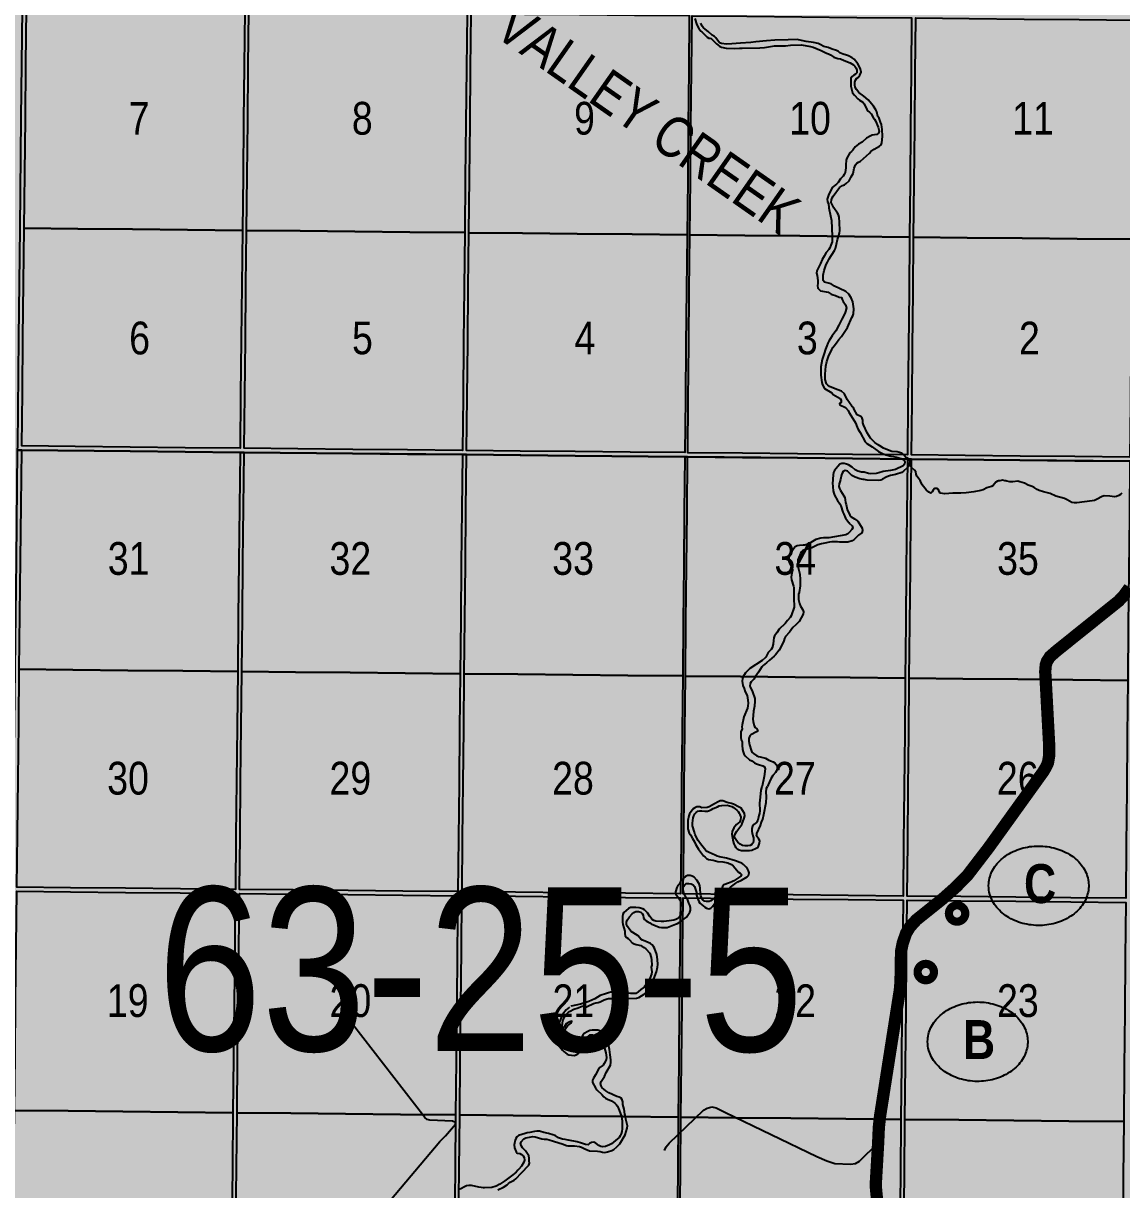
# Model space of a CAD drawing. Extents: x 506959 to 509328, y 6024157 to 6025982.
# Drawn here: x 507617.4 to 507885.9, y 6024348.6 to 6024633.7 of the extents above; entities that cross this region are included whole.
import ezdxf
from ezdxf.enums import TextEntityAlignment as Align

# ---------------------------------------------------------------- set-up
doc = ezdxf.new("R2010")
doc.units = 0
doc.header["$LTSCALE"] = 5
doc.linetypes.add('DASHED2', pattern=[9.525, 6.35, -3.175])
for name, color, linetype in [('Quarters', 8, 'Continuous'), ('RoadSeg', 57, 'DASHED2'), ('ROUTE MAP BUBBLES', 7, 'Continuous'), ('ROUTE MAP DOTS', 7, 'Continuous'), ('ROUTE-MAP-ROUTE', 90, 'Continuous'), ('T-WATER', 160, 'Continuous'), ('T-WATER-T', 170, 'Continuous'), ('Townships', 57, 'Continuous')]:
    doc.layers.add(name, color=color, linetype=linetype)
doc.layers.add('ROUTE-MAP-BACKGROUND-H', color=7, linetype='Continuous', true_color=0xf0ebff)
doc.styles.add('120', font='ARIALN.TTF', dxfattribs={"height": 13})
doc.styles.add('BOLD', font='ARIALNB.TTF')
doc.styles.add('TXT', font='ARIALN.TTF', dxfattribs={"height": 0.2})

# ---------------------------------------------------------------- blocks, each defined once
blk = doc.blocks.new('AA')
at = {"const_width": 4}
blk.add_lwpolyline([(-1, 0, 1), (1, 0, 1)], format="xyb", close=True, dxfattribs=at)
blk.add_circle((0, 0), 2)
blk = doc.blocks.new('Route_Letters')
h = blk.add_hatch(color=255)
h.dxf.hatch_style = 1
edge = h.paths.add_edge_path()
edge.add_ellipse((-0.12, 0.46), major_axis=(-11.97, 0), ratio=0.789318, start_angle=0, end_angle=360)
at = {"color": 5}
blk.add_open_spline([(-12.34, 0.46), (-12.34, -0.25), (-12.24, -0.97), (-11.72, -2.79), (-11.14, -3.88), (-9.56, -5.81), (-8.54, -6.66), (-6.22, -8.02), (-4.9, -8.54), (-2.12, -9.17), (-0.66, -9.3), (2.22, -9.13), (3.64, -8.84), (6.27, -7.89), (7.48, -7.22), (9.54, -5.6), (10.38, -4.64), (11.6, -2.54), (11.97, -1.4), (12.18, 0.91), (12.02, 2.08), (11.2, 4.3), (10.54, 5.35), (8.8, 7.2), (7.72, 7.99), (5.29, 9.24), (3.93, 9.68), (1.11, 10.18), (-0.35, 10.23), (-3.22, 9.91), (-4.61, 9.55), (-7.16, 8.47), (-8.32, 7.75), (-10.24, 6.02), (-11, 5.02), (-12.05, 2.86), (-12.32, 1.7), (-12.34, 0.52), (-12.34, 0.49), (-12.34, 0.46)], degree=3, knots=[0, 0, 0, 0, 0.219529, 0.219529, 0.575727, 0.575727, 0.931924, 0.931924, 1.288121, 1.288121, 1.644318, 1.644318, 2.000515, 2.000515, 2.356712, 2.356712, 2.712909, 2.712909, 3.069107, 3.069107, 3.425304, 3.425304, 3.781501, 3.781501, 4.137698, 4.137698, 4.493895, 4.493895, 4.850092, 4.850092, 5.20629, 5.20629, 5.562487, 5.562487, 5.918684, 5.918684, 6.274881, 6.274881, 6.283185, 6.283185, 6.283185, 6.283185], dxfattribs=at)
at = {"color": 14, "style": 'BOLD'}
blk.add_attdef('A', text='', height=9.5, dxfattribs=at).set_placement((0.22, 0.98), align=Align.MIDDLE)

msp = doc.modelspace()

# ---------------------------------------------------------------- hatches: boundary and pattern name
at = {"layer": 'ROUTE-MAP-BACKGROUND-H'}
h = msp.add_hatch(color=256, dxfattribs=at)
h.dxf.hatch_style = 1
h.paths.add_polyline_path([(507473.89, 6024895.85), (508096.49, 6024895.85), (508096.49, 6024157.58), (507473.89, 6024157.58)])

# ---------------------------------------------------------------- linework, layer by layer
at = {"layer": 'Quarters'}
for points in [[(507671.13, 6024596.46), (507670.98, 6024583.07), (507657.57, 6024583.21), (507644.15, 6024583.34), (507630.73, 6024583.48), (507617.65, 6024583.62), (507617.8, 6024597.01), (507617.94, 6024610.4), (507618.09, 6024623.79), (507618.24, 6024637.18), (507631.32, 6024637.05), (507644.73, 6024636.91), (507658.14, 6024636.78), (507671.56, 6024636.64), (507671.41, 6024623.25), (507671.27, 6024609.85), (507671.13, 6024596.46)], [(507725.46, 6024595.92), (507725.32, 6024582.52), (507711.91, 6024582.66), (507698.49, 6024582.79), (507685.07, 6024582.93), (507671.99, 6024583.06), (507672.13, 6024596.45), (507672.27, 6024609.84), (507672.42, 6024623.24), (507672.56, 6024636.63), (507685.64, 6024636.5), (507699.05, 6024636.36), (507712.47, 6024636.23), (507725.88, 6024636.09), (507725.74, 6024622.7), (507725.6, 6024609.31), (507725.46, 6024595.92)], [(507779.8, 6024595.37), (507779.66, 6024581.98), (507766.24, 6024582.11), (507752.83, 6024582.25), (507739.41, 6024582.38), (507726.33, 6024582.51), (507726.47, 6024595.91), (507726.61, 6024609.3), (507726.74, 6024622.69), (507726.88, 6024636.08), (507739.96, 6024635.95), (507753.38, 6024635.81), (507766.79, 6024635.68), (507780.2, 6024635.55), (507780.07, 6024622.15), (507779.93, 6024608.76), (507779.8, 6024595.37)], [(507834.15, 6024594.83), (507834.02, 6024581.43), (507820.59, 6024581.57), (507807.17, 6024581.7), (507793.75, 6024581.84), (507780.33, 6024581.97), (507780.47, 6024595.36), (507780.6, 6024608.76), (507780.74, 6024622.15), (507780.87, 6024635.54), (507794.29, 6024635.4), (507807.7, 6024635.27), (507821.12, 6024635.13), (507834.53, 6024635), (507834.4, 6024621.61), (507834.27, 6024608.22), (507834.15, 6024594.83)], [(507888.49, 6024594.28), (507888.37, 6024580.89), (507874.95, 6024581.02), (507861.53, 6024581.16), (507848.11, 6024581.29), (507835.02, 6024581.42), (507835.15, 6024594.82), (507835.28, 6024608.21), (507835.41, 6024621.6), (507835.54, 6024634.99), (507848.62, 6024634.86), (507862.03, 6024634.72), (507875.45, 6024634.59), (507888.87, 6024634.45), (507888.74, 6024621.06), (507888.62, 6024607.67), (507888.49, 6024594.28)], [(507670.55, 6024542.89), (507670.41, 6024529.84), (507656.99, 6024529.97), (507643.57, 6024530.11), (507630.15, 6024530.25), (507617.06, 6024530.38), (507617.2, 6024543.44), (507617.35, 6024556.83), (507617.5, 6024570.22), (507617.65, 6024583.62), (507630.73, 6024583.48), (507644.15, 6024583.34), (507657.57, 6024583.21), (507670.98, 6024583.07), (507670.84, 6024569.68), (507670.7, 6024556.29), (507670.55, 6024542.89)], [(507724.91, 6024542.35), (507724.77, 6024529.29), (507711.35, 6024529.42), (507697.93, 6024529.56), (507684.5, 6024529.69), (507671.42, 6024529.83), (507671.56, 6024542.88), (507671.7, 6024556.28), (507671.84, 6024569.67), (507671.99, 6024583.06), (507685.07, 6024582.93), (507698.49, 6024582.79), (507711.91, 6024582.66), (507725.32, 6024582.52), (507725.18, 6024569.13), (507725.04, 6024555.74), (507724.91, 6024542.35)], [(507779.26, 6024541.8), (507779.13, 6024528.75), (507765.71, 6024528.88), (507752.28, 6024529.02), (507738.86, 6024529.15), (507725.77, 6024529.28), (507725.91, 6024542.34), (507726.05, 6024555.73), (507726.19, 6024569.12), (507726.33, 6024582.51), (507739.41, 6024582.38), (507752.83, 6024582.25), (507766.24, 6024582.11), (507779.66, 6024581.98), (507779.53, 6024568.59), (507779.39, 6024555.2), (507779.26, 6024541.8)], [(507833.63, 6024541.26), (507833.5, 6024528.2), (507820.07, 6024528.34), (507806.65, 6024528.47), (507793.22, 6024528.61), (507779.8, 6024528.74), (507779.93, 6024541.8), (507780.06, 6024555.19), (507780.2, 6024568.58), (507780.33, 6024581.97), (507793.75, 6024581.84), (507807.17, 6024581.7), (507820.59, 6024581.57), (507834.02, 6024581.43), (507833.89, 6024568.04), (507833.76, 6024554.65), (507833.63, 6024541.26)], [(507888, 6024540.71), (507887.87, 6024527.66), (507874.45, 6024527.79), (507861.02, 6024527.93), (507847.6, 6024528.06), (507834.51, 6024528.19), (507834.63, 6024541.25), (507834.76, 6024554.64), (507834.89, 6024568.03), (507835.02, 6024581.42), (507848.11, 6024581.29), (507861.53, 6024581.16), (507874.95, 6024581.02), (507888.37, 6024580.89), (507888.24, 6024567.5), (507888.12, 6024554.1), (507888, 6024540.71)], [(507669.97, 6024488.66), (507669.83, 6024475.26), (507656.4, 6024475.4), (507642.97, 6024475.54), (507629.55, 6024475.68), (507616.46, 6024475.81), (507616.6, 6024489.2), (507616.75, 6024502.59), (507616.9, 6024515.99), (507617.05, 6024529.38), (507630.14, 6024529.24), (507643.56, 6024529.11), (507656.98, 6024528.97), (507670.4, 6024528.83), (507670.26, 6024515.44), (507670.11, 6024502.05), (507669.97, 6024488.66)], [(507724.34, 6024488.11), (507724.2, 6024474.72), (507710.78, 6024474.85), (507697.35, 6024474.99), (507683.92, 6024475.12), (507670.83, 6024475.25), (507670.97, 6024488.65), (507671.12, 6024502.04), (507671.26, 6024515.43), (507671.41, 6024528.82), (507684.49, 6024528.69), (507697.91, 6024528.56), (507711.34, 6024528.42), (507724.76, 6024528.29), (507724.62, 6024514.89), (507724.48, 6024501.5), (507724.34, 6024488.11)], [(507778.71, 6024487.57), (507778.58, 6024474.18), (507765.15, 6024474.31), (507751.72, 6024474.44), (507738.3, 6024474.58), (507725.21, 6024474.71), (507725.35, 6024488.1), (507725.49, 6024501.49), (507725.62, 6024514.88), (507725.76, 6024528.28), (507738.85, 6024528.15), (507752.27, 6024528.01), (507765.7, 6024527.88), (507779.12, 6024527.74), (507778.98, 6024514.35), (507778.85, 6024500.96), (507778.71, 6024487.57)], [(507833.1, 6024487.02), (507832.97, 6024473.63), (507819.54, 6024473.77), (507806.11, 6024473.9), (507792.68, 6024474.03), (507779.25, 6024474.17), (507779.38, 6024487.56), (507779.52, 6024500.95), (507779.65, 6024514.35), (507779.79, 6024527.74), (507793.21, 6024527.6), (507806.64, 6024527.47), (507820.07, 6024527.33), (507833.49, 6024527.2), (507833.36, 6024513.81), (507833.23, 6024500.42), (507833.1, 6024487.02)], [(507887.49, 6024486.48), (507887.37, 6024473.08), (507873.93, 6024473.22), (507860.5, 6024473.36), (507847.07, 6024473.49), (507833.97, 6024473.62), (507834.1, 6024487.01), (507834.23, 6024500.41), (507834.36, 6024513.8), (507834.5, 6024527.19), (507847.59, 6024527.06), (507861.01, 6024526.93), (507874.44, 6024526.79), (507887.87, 6024526.65), (507887.74, 6024513.26), (507887.62, 6024499.87), (507887.49, 6024486.48)], [(507669.4, 6024435.09), (507669.26, 6024422.03), (507655.83, 6024422.17), (507642.39, 6024422.31), (507628.96, 6024422.44), (507615.87, 6024422.58), (507616.01, 6024435.63), (507616.16, 6024449.03), (507616.31, 6024462.42), (507616.46, 6024475.81), (507629.55, 6024475.68), (507642.97, 6024475.54), (507656.4, 6024475.4), (507669.83, 6024475.26), (507669.68, 6024461.87), (507669.54, 6024448.48), (507669.4, 6024435.09)], [(507723.78, 6024434.54), (507723.65, 6024421.49), (507710.22, 6024421.62), (507696.79, 6024421.75), (507683.36, 6024421.89), (507670.26, 6024422.02), (507670.4, 6024435.08), (507670.54, 6024448.47), (507670.69, 6024461.86), (507670.83, 6024475.25), (507683.92, 6024475.12), (507697.35, 6024474.99), (507710.78, 6024474.85), (507724.2, 6024474.72), (507724.06, 6024461.33), (507723.92, 6024447.93), (507723.78, 6024434.54)], [(507778.17, 6024434), (507778.04, 6024420.94), (507764.61, 6024421.08), (507751.18, 6024421.21), (507737.75, 6024421.34), (507724.65, 6024421.48), (507724.79, 6024434.53), (507724.93, 6024447.92), (507725.07, 6024461.32), (507725.21, 6024474.71), (507738.3, 6024474.58), (507751.72, 6024474.44), (507765.15, 6024474.31), (507778.58, 6024474.18), (507778.44, 6024460.78), (507778.31, 6024447.39), (507778.17, 6024434)], [(507832.57, 6024433.46), (507832.45, 6024420.4), (507819.01, 6024420.53), (507805.58, 6024420.67), (507792.15, 6024420.8), (507778.71, 6024420.94), (507778.84, 6024433.99), (507778.98, 6024447.38), (507779.11, 6024460.78), (507779.25, 6024474.17), (507792.68, 6024474.03), (507806.11, 6024473.9), (507819.54, 6024473.77), (507832.97, 6024473.63), (507832.84, 6024460.24), (507832.7, 6024446.85), (507832.57, 6024433.46)], [(507886.99, 6024432.91), (507886.87, 6024419.85), (507873.43, 6024419.99), (507859.99, 6024420.12), (507846.55, 6024420.26), (507833.45, 6024420.39), (507833.58, 6024433.45), (507833.71, 6024446.84), (507833.84, 6024460.23), (507833.97, 6024473.62), (507847.07, 6024473.49), (507860.5, 6024473.36), (507873.93, 6024473.22), (507887.37, 6024473.08), (507887.24, 6024459.69), (507887.12, 6024446.3), (507886.99, 6024432.91)], [(507668.81, 6024380.85), (507668.67, 6024367.46), (507655.24, 6024367.6), (507641.8, 6024367.73), (507628.37, 6024367.87), (507615.26, 6024368), (507615.41, 6024381.4), (507615.56, 6024394.79), (507615.71, 6024408.18), (507615.86, 6024421.57), (507628.95, 6024421.44), (507642.38, 6024421.3), (507655.81, 6024421.16), (507669.25, 6024421.03), (507669.1, 6024407.64), (507668.96, 6024394.24), (507668.81, 6024380.85)], [(507723.22, 6024380.31), (507723.08, 6024366.91), (507709.65, 6024367.05), (507696.21, 6024367.18), (507682.78, 6024367.32), (507669.67, 6024367.45), (507669.82, 6024380.84), (507669.96, 6024394.23), (507670.11, 6024407.63), (507670.25, 6024421.02), (507683.35, 6024420.89), (507696.78, 6024420.75), (507710.21, 6024420.62), (507723.64, 6024420.48), (507723.5, 6024407.09), (507723.36, 6024393.7), (507723.22, 6024380.31)], [(507777.63, 6024379.76), (507777.49, 6024366.37), (507764.06, 6024366.5), (507750.62, 6024366.64), (507737.19, 6024366.77), (507724.09, 6024366.9), (507724.23, 6024380.3), (507724.36, 6024393.69), (507724.5, 6024407.08), (507724.64, 6024420.47), (507737.74, 6024420.34), (507751.17, 6024420.21), (507764.6, 6024420.07), (507778.03, 6024419.94), (507777.9, 6024406.55), (507777.76, 6024393.15), (507777.63, 6024379.76)], [(507832.04, 6024379.22), (507831.91, 6024365.83), (507818.47, 6024365.96), (507805.04, 6024366.09), (507791.6, 6024366.23), (507778.16, 6024366.36), (507778.3, 6024379.76), (507778.43, 6024393.15), (507778.57, 6024406.54), (507778.7, 6024419.93), (507792.14, 6024419.8), (507805.57, 6024419.66), (507819, 6024419.53), (507832.44, 6024419.39), (507832.3, 6024406), (507832.17, 6024392.61), (507832.04, 6024379.22)], [(507886.49, 6024378.67), (507886.36, 6024365.28), (507872.92, 6024365.41), (507859.47, 6024365.55), (507846.03, 6024365.69), (507832.91, 6024365.82), (507833.05, 6024379.21), (507833.18, 6024392.6), (507833.31, 6024405.99), (507833.44, 6024419.38), (507846.54, 6024419.25), (507859.98, 6024419.12), (507873.42, 6024418.98), (507886.86, 6024418.85), (507886.74, 6024405.45), (507886.61, 6024392.06), (507886.49, 6024378.67)], [(507668.24, 6024327.28), (507668.1, 6024314.23), (507654.66, 6024314.36), (507641.22, 6024314.5), (507627.78, 6024314.64), (507614.68, 6024314.77), (507614.82, 6024327.83), (507614.97, 6024341.22), (507615.12, 6024354.61), (507615.26, 6024368), (507628.37, 6024367.87), (507641.8, 6024367.73), (507655.24, 6024367.6), (507668.67, 6024367.46), (507668.53, 6024354.07), (507668.38, 6024340.68), (507668.24, 6024327.28)], [(507722.66, 6024326.74), (507722.53, 6024313.68), (507709.09, 6024313.81), (507695.65, 6024313.95), (507682.21, 6024314.08), (507669.1, 6024314.22), (507669.24, 6024327.27), (507669.39, 6024340.67), (507669.53, 6024354.06), (507669.67, 6024367.45), (507682.78, 6024367.32), (507696.21, 6024367.18), (507709.65, 6024367.05), (507723.08, 6024366.91), (507722.94, 6024353.52), (507722.8, 6024340.13), (507722.66, 6024326.74)], [(507777.09, 6024326.19), (507776.96, 6024313.14), (507763.52, 6024313.27), (507750.08, 6024313.4), (507736.64, 6024313.54), (507723.53, 6024313.67), (507723.67, 6024326.73), (507723.81, 6024340.12), (507723.95, 6024353.51), (507724.09, 6024366.9), (507737.19, 6024366.77), (507750.62, 6024366.64), (507764.06, 6024366.5), (507777.49, 6024366.37), (507777.36, 6024352.98), (507777.22, 6024339.59), (507777.09, 6024326.19)], [(507831.52, 6024325.65), (507831.39, 6024312.59), (507817.95, 6024312.73), (507804.51, 6024312.86), (507791.07, 6024313), (507777.63, 6024313.13), (507777.76, 6024326.19), (507777.89, 6024339.58), (507778.03, 6024352.97), (507778.16, 6024366.36), (507791.6, 6024366.23), (507805.04, 6024366.09), (507818.47, 6024365.96), (507831.91, 6024365.83), (507831.78, 6024352.43), (507831.65, 6024339.04), (507831.52, 6024325.65)], [(507885.99, 6024325.1), (507885.87, 6024312.04), (507872.42, 6024312.18), (507858.96, 6024312.32), (507845.51, 6024312.45), (507832.39, 6024312.58), (507832.52, 6024325.64), (507832.65, 6024339.03), (507832.78, 6024352.42), (507832.91, 6024365.82), (507846.03, 6024365.69), (507859.47, 6024365.55), (507872.92, 6024365.41), (507886.36, 6024365.28), (507886.24, 6024351.89), (507886.12, 6024338.49), (507885.99, 6024325.1)]]:
    msp.add_lwpolyline(points, close=True, dxfattribs=at)
at = {"layer": 'RoadSeg'}
for points in [[(507706.14, 6024344.84), (507719.23, 6024360.39), (507720.63, 6024361.79), (507723.02, 6024364.69), (507723.02, 6024365.02), (507722.36, 6024365.39), (507716.8, 6024365.62), (507716.13, 6024365.82), (507715.57, 6024366.28), (507697.85, 6024389.1), (507697.38, 6024389.96), (507696.88, 6024391.93)], [(507774.14, 6024358.19), (507774.57, 6024359.13), (507775.31, 6024359.99), (507783.7, 6024368.05), (507784.53, 6024368.55), (507785.73, 6024368.88), (507786.73, 6024368.62), (507789.06, 6024367.52), (507811.37, 6024356.76), (507813.77, 6024355.66), (507815.73, 6024355), (507819.59, 6024354.86), (507820.83, 6024355.03), (507821.83, 6024355.6), (507826.35, 6024360.06)]]:
    msp.add_lwpolyline(points, dxfattribs=at)
at = {"layer": 'ROUTE-MAP-ROUTE', "const_width": 3, "flags": 128}
msp.add_lwpolyline([(507826.55, 6024341.18), (507825.75, 6024349.67), (507826.35, 6024360.06), (507826.52, 6024363.92), (507826.82, 6024366.62), (507831.65, 6024397.42), (507831.82, 6024399.38), (507831.95, 6024406.88), (507832.35, 6024408.88), (507833.18, 6024411.31), (507834.11, 6024412.84), (507835.71, 6024414.6), (507842.21, 6024419.8), (507845.4, 6024422.63), (507848.1, 6024425.36), (507853.36, 6024432.22), (507866.71, 6024450.8), (507867.35, 6024451.87), (507867.85, 6024452.96), (507868.15, 6024454.73), (507868.15, 6024457.23), (507867.18, 6024475.28), (507867.31, 6024476.84), (507867.61, 6024477.77), (507868.35, 6024478.91), (507869.94, 6024480.3), (507885.13, 6024492.49), (507886.36, 6024493.79), (507887.79, 6024495.75)], dxfattribs=at)
at = {"layer": 'T-WATER', "linetype": 'Continuous'}
for points in [[(507781.54, 6024634.86), (507782.05, 6024633.31), (507782.5, 6024632.4), (507783, 6024631.78), (507783.23, 6024631.56), (507784.55, 6024630.29), (507784.99, 6024630.07), (507785.22, 6024630.04), (507785.56, 6024630), (507785.85, 6024629.62), (507786.86, 6024628.62), (507787.62, 6024628.03), (507788.09, 6024627.81), (507789.23, 6024627.62), (507791.14, 6024627.53), (507792.48, 6024627.56), (507793.1, 6024627.63), (507797.45, 6024627.72), (507798.57, 6024627.77), (507801.01, 6024628.13), (507803.72, 6024628.17), (507804.89, 6024628.31), (507807.63, 6024628.43), (507809.8, 6024627.99), (507810.48, 6024627.82), (507812.4, 6024627.06), (507813.71, 6024626.35), (507814.23, 6024626.21), (507814.7, 6024625.99), (507815.48, 6024625.41), (507816.51, 6024625.09), (507817.11, 6024625.01), (507818.01, 6024624.58), (507819.52, 6024624.05), (507820.32, 6024623.54), (507820.68, 6024623.18), (507820.94, 6024622.71), (507821.14, 6024622.2), (507821.14, 6024622.07), (507821.15, 6024621.6), (507820.82, 6024621.25), (507820.39, 6024620.97), (507820.03, 6024620.64), (507819.7, 6024620.28), (507819.64, 6024619.68), (507819.67, 6024618.3), (507820.08, 6024616.66), (507820.53, 6024616.12), (507821.39, 6024615.18), (507821.78, 6024614.86), (507822.63, 6024614.37), (507822.94, 6024614), (507823.62, 6024612.62), (507823.93, 6024612.22), (507824.24, 6024611.95), (507824.63, 6024611.55), (507825.15, 6024610.67), (507825.44, 6024610.29), (507825.69, 6024609.85), (507826.36, 6024608.3), (507826.6, 6024607.33), (507826.45, 6024606.82), (507826.05, 6024606.54), (507824.91, 6024606.3), (507824.4, 6024606.13), (507823.49, 6024605.6), (507822.42, 6024604.64), (507821.51, 6024604.12), (507821.13, 6024603.82), (507820.77, 6024603.49), (507820.2, 6024602.67), (507819.81, 6024602.37), (507819.47, 6024602.03), (507818.67, 6024600.73), (507818.5, 6024600.21), (507818.46, 6024599.11), (507818.48, 6024598.34), (507818.39, 6024597.77), (507818.27, 6024597.22), (507818.07, 6024596.75), (507817.81, 6024596.33), (507817.16, 6024595.63), (507816.6, 6024594.78), (507816.18, 6024594.34), (507815.14, 6024593.53), (507814.25, 6024591.68), (507813.9, 6024590.66), (507813.96, 6024590.06), (507814.21, 6024589.64), (507814.33, 6024588.57), (507814.67, 6024586.6), (507814.95, 6024585.5), (507815.1, 6024581.62), (507815.09, 6024580.3), (507814.81, 6024579.42), (507814.54, 6024578.82), (507814.3, 6024578.41), (507813.66, 6024577.65), (507813.18, 6024576.76), (507812.65, 6024575.93), (507812.26, 6024574.95), (507811.36, 6024573.19), (507811.29, 6024572.6), (507811.42, 6024572.05), (507811.57, 6024570.8), (507811.59, 6024570.13), (507811.54, 6024569.62), (507811.61, 6024568.95), (507811.93, 6024568.59), (507812.3, 6024568.27), (507814.13, 6024568.01), (507814.9, 6024567.52), (507815.35, 6024567.29), (507815.89, 6024567.16), (507816.86, 6024566.77), (507817.42, 6024566.68), (507817.58, 6024566.14), (507817.81, 6024565.69), (507818.37, 6024564.87), (507818.58, 6024564.18), (507818.37, 6024563.26), (507818.17, 6024562.73), (507817.47, 6024561.4), (507816.78, 6024559.9), (507816.02, 6024558.51), (507815.11, 6024557.28), (507814.29, 6024555.99), (507814.05, 6024555.51), (507813.83, 6024554.85), (507813.48, 6024554.04), (507813.18, 6024553.01), (507812.64, 6024551.48), (507812.33, 6024549.7), (507812.32, 6024547.67), (507812.59, 6024545.86), (507812.75, 6024545.34), (507813.23, 6024544.43), (507815, 6024543.38), (507815.38, 6024543), (507817.04, 6024541.99), (507817.33, 6024541.56), (507817.28, 6024541.04), (507816.9, 6024540.74), (507816.96, 6024540.4), (507818.37, 6024539.77), (507819.01, 6024539.06), (507819.19, 6024538.62), (507819.78, 6024537.76), (507820.82, 6024536.01), (507821.19, 6024534.99), (507821.41, 6024534.55), (507821.98, 6024533.67), (507823.18, 6024531.4), (507823.55, 6024531.02), (507824.85, 6024530.19), (507826.46, 6024529.03), (507827.39, 6024528.56), (507828.2, 6024528.26), (507829.46, 6024527.91), (507830.07, 6024527.83), (507831.18, 6024527.6), (507832.22, 6024527.21), (507832.62, 6024526.97), (507832.84, 6024526.48), (507832.75, 6024525.91), (507832.44, 6024525.51), (507830.56, 6024524.61), (507829.4, 6024524.39), (507827.58, 6024524.14), (507826.51, 6024523.81), (507825.9, 6024523.69), (507824.59, 6024523.6), (507823.96, 6024523.65), (507822.93, 6024523.98), (507822.28, 6024524.02), (507821.41, 6024524.22), (507820.76, 6024524.56), (507819.96, 6024525.18), (507819.13, 6024525.75), (507818.64, 6024525.96), (507818.08, 6024526.07), (507817.46, 6024526.11), (507816.95, 6024525.9), (507816.5, 6024525.39), (507815.7, 6024524.37), (507815.47, 6024523.89), (507815.34, 6024523.34), (507815.25, 6024522.24), (507815.24, 6024521.97), (507815.23, 6024521.38), (507815.37, 6024519.45), (507815.48, 6024518.89), (507815.67, 6024518.38), (507816.4, 6024517.02), (507817.01, 6024516.24), (507817.25, 6024515.79), (507817.72, 6024514.22), (507817.96, 6024513.74), (507818.35, 6024512.76), (507819.17, 6024511.68), (507819.26, 6024511.55), (507820, 6024510.91), (507820.16, 6024510.41), (507819.9, 6024509.96), (507819.29, 6024509.23), (507818.93, 6024508.88), (507818.43, 6024508.64), (507814.29, 6024507.96), (507812.96, 6024507.92), (507812.35, 6024507.84), (507811.14, 6024507.54), (507809.91, 6024506.76), (507808.96, 6024506.28), (507808.42, 6024506.14), (507808.01, 6024506.13), (507807.1, 6024506.09), (507806.52, 6024505.99), (507806.43, 6024505.94), (507806.07, 6024505.73), (507805.74, 6024505.36), (507804.89, 6024504.14), (507804.61, 6024503.43), (507804.47, 6024502.65), (507804.57, 6024501.92), (507805.27, 6024500.7), (507805.32, 6024500.61), (507805.41, 6024500.05), (507805.17, 6024498.92), (507805.12, 6024498.3), (507805.18, 6024497.7), (507805.66, 6024496.12), (507805.71, 6024495.81), (507805.77, 6024494.86), (507805.72, 6024492.85), (507805.83, 6024491.43), (507805.83, 6024490.98), (507805.12, 6024488.89), (507804.86, 6024488.46), (507804.18, 6024487.73), (507803.64, 6024487), (507802.14, 6024485.59), (507801.62, 6024484.72), (507801, 6024483.96), (507800.82, 6024483.46), (507800.79, 6024482.82), (507800.66, 6024481.92), (507800.48, 6024481.08), (507800.2, 6024480.66), (507799.51, 6024479.92), (507798.93, 6024478.8), (507798.76, 6024478.58), (507797.99, 6024477.93), (507795, 6024475.99), (507793.96, 6024474.92), (507793.66, 6024474.53), (507793.37, 6024474.03), (507793.19, 6024473.58), (507793.08, 6024472.93), (507793.29, 6024471.83), (507793.57, 6024471.14), (507793.87, 6024470.33), (507794.32, 6024469.39), (507794.54, 6024468.23), (507794.57, 6024467.57), (507794.52, 6024466.91), (507794.41, 6024466.35), (507793.56, 6024464.17), (507793.09, 6024462.24), (507793.02, 6024461.79), (507793.08, 6024461.29), (507792.83, 6024460.56), (507792.78, 6024459.17), (507792.91, 6024458.61), (507793.09, 6024458.12), (507793.15, 6024457.28), (507793.22, 6024456.19), (507793.37, 6024455.65), (507793.54, 6024455.12), (507793.82, 6024454.68), (507794.94, 6024453.72), (507795.46, 6024453.41), (507796.17, 6024452.92), (507796.64, 6024452.71), (507797.11, 6024452.51), (507798.18, 6024452.24), (507798.61, 6024451.99), (507798.66, 6024451.77), (507798.75, 6024451.45), (507798.52, 6024449.62), (507797.98, 6024447.25), (507797.96, 6024447.2)], [(507885.92, 6024518.85), (507885.57, 6024518.52), (507885.17, 6024518.26), (507884.64, 6024518.07), (507884.08, 6024517.98), (507882.94, 6024518.14), (507881.62, 6024518.19), (507881.08, 6024518.04), (507879.72, 6024517.28), (507879.19, 6024517.09), (507878.62, 6024516.97), (507874.94, 6024516.52), (507874.3, 6024516.51), (507873.72, 6024516.6), (507872.54, 6024517.25), (507871.88, 6024517.55), (507869.81, 6024518.13), (507868.37, 6024518.77), (507866.75, 6024519.2), (507865.72, 6024519.53), (507865.25, 6024519.72), (507864.45, 6024520.27), (507863.99, 6024520.49), (507863, 6024520.84), (507862.12, 6024521.3), (507860.96, 6024521.62), (507860.49, 6024521.75), (507859.24, 6024521.65), (507858.57, 6024521.65), (507857.82, 6024521.79), (507857.55, 6024521.84), (507857.29, 6024521.89), (507856.76, 6024522), (507856.05, 6024521.89), (507855.79, 6024521.85), (507855.53, 6024521.79), (507855.09, 6024521.54), (507854.46, 6024520.75), (507854.02, 6024520.47), (507852.93, 6024520.14), (507851.98, 6024519.67), (507851.48, 6024519.5), (507849.74, 6024519.16), (507847.9, 6024518.91), (507846.58, 6024518.86), (507844.59, 6024518.87), (507842.68, 6024518.72), (507841.53, 6024518.89), (507841.24, 6024519.22), (507841.13, 6024519.72), (507840.71, 6024520.02), (507840.15, 6024519.97), (507839.79, 6024519.62), (507839.57, 6024519.15), (507839.2, 6024518.87), (507838.73, 6024519.06), (507838.05, 6024519.7), (507837.42, 6024520.46), (507837.14, 6024520.89), (507836.71, 6024521.77), (507836.58, 6024522.04), (507836.37, 6024522.3), (507835.84, 6024522.98), (507835.68, 6024523.49), (507835.58, 6024524.09), (507835.27, 6024524.47), (507834.54, 6024525.12), (507834.48, 6024525.19), (507834.01, 6024525.73), (507834.2, 6024526.63), (507833.99, 6024527.11), (507833.86, 6024527.2), (507833.58, 6024527.38), (507833.13, 6024527.59), (507832.62, 6024528.21), (507832.11, 6024528.65), (507831.6, 6024528.83), (507831.02, 6024528.94), (507829.7, 6024529.03), (507829.04, 6024529.28), (507827.63, 6024529.82), (507826.79, 6024530.41), (507826.33, 6024530.63), (507825.54, 6024531.21), (507824.45, 6024532.33), (507823.64, 6024533.62), (507822.79, 6024535.54), (507822.64, 6024536.06), (507822.6, 6024536.69), (507822.43, 6024537.21), (507822.09, 6024537.55), (507821.19, 6024538.03), (507820.48, 6024539.3), (507820.3, 6024539.8), (507819.95, 6024540.12), (507818.81, 6024541.75), (507818.12, 6024543.1), (507817.38, 6024543.75), (507816.29, 6024544.22), (507814.47, 6024544.96), (507814.04, 6024545.21), (507813.7, 6024545.59), (507813.39, 6024546.63), (507813.41, 6024547.95), (507813.53, 6024549.89), (507813.78, 6024550.99), (507814.21, 6024552.26), (507815.04, 6024553.96), (507815.3, 6024554.42), (507815.63, 6024554.83), (507816.21, 6024555.6), (507816.76, 6024556.44), (507817.43, 6024557.15), (507818.38, 6024558.62), (507818.88, 6024559.34), (507819.91, 6024561.75), (507820.16, 6024562.17), (507820.33, 6024562.7), (507820.43, 6024563.92), (507820.13, 6024565.62), (507819.73, 6024566.62), (507819.19, 6024567.49), (507818.43, 6024568.16), (507816.87, 6024568.88), (507815.72, 6024569.47), (507814.86, 6024570.03), (507813.91, 6024570.24), (507813.2, 6024570.43), (507812.9, 6024570.83), (507812.89, 6024571.07), (507812.94, 6024572.13), (507813.19, 6024573.23), (507813.67, 6024574.72), (507813.97, 6024575.3), (507814.39, 6024576.1), (507815.71, 6024578.16), (507815.9, 6024578.63), (507816.2, 6024579.7), (507816.42, 6024580.82), (507816.7, 6024581.61), (507816.93, 6024582.37), (507816.96, 6024583.01), (507816.9, 6024585.01), (507816.8, 6024586.29), (507816.65, 6024586.84), (507816.39, 6024587.3), (507815.53, 6024588.55), (507814.86, 6024589.85), (507814.91, 6024590.55), (507815.11, 6024591.05), (507815.37, 6024591.46), (507816.93, 6024593.56), (507817.62, 6024594.02), (507818.15, 6024594.19), (507818.57, 6024594.49), (507819.25, 6024595.21), (507819.54, 6024595.63), (507819.73, 6024596.12), (507820.21, 6024597.01), (507820.49, 6024598.31), (507820.79, 6024599.1), (507821.12, 6024599.46), (507821.54, 6024599.74), (507822.03, 6024599.95), (507822.76, 6024600.65), (507824.27, 6024601.94), (507824.59, 6024602.33), (507825.35, 6024602.93), (507826.72, 6024603.68), (507827.1, 6024603.98), (507827.25, 6024604.47), (507827.39, 6024606.05), (507827.33, 6024607.77), (507827.26, 6024608.29), (507827.13, 6024608.97), (507826.95, 6024609.52), (507826.57, 6024610.49), (507826.31, 6024610.94), (507826.04, 6024612.07), (507825.79, 6024612.56), (507825.21, 6024613.44), (507823.93, 6024614.94), (507822.84, 6024615.91), (507821.59, 6024616.8), (507821.06, 6024617.51), (507820.74, 6024618.03), (507820.62, 6024618.6), (507820.64, 6024619.26), (507820.81, 6024619.75), (507821.09, 6024620.15), (507821.46, 6024620.47), (507821.87, 6024621.03), (507822.18, 6024621.77), (507822.02, 6024622.46), (507821.88, 6024622.87), (507821.42, 6024623.8), (507820.46, 6024624.91), (507820.04, 6024625.21), (507819.08, 6024625.69), (507818.59, 6024625.9), (507817.76, 6024626.14), (507817.02, 6024626.47), (507816.66, 6024626.78), (507816.19, 6024627.02), (507815.12, 6024627.32), (507814.16, 6024627.75), (507813.08, 6024628.04), (507812.16, 6024628.53), (507811.67, 6024628.71), (507810.55, 6024628.97), (507808.77, 6024629.21), (507807.65, 6024629.48), (507806.52, 6024629.71), (507804.33, 6024629.62), (507801.08, 6024629.54), (507799.07, 6024629.42), (507796.48, 6024629.17), (507795.26, 6024628.98), (507792.68, 6024628.82), (507790.63, 6024628.64), (507789.26, 6024628.6), (507788.06, 6024628.73), (507787.55, 6024628.91), (507786.68, 6024630.09), (507786.32, 6024630.44), (507785.81, 6024630.8), (507784.83, 6024631.68), (507784.04, 6024632.28), (507783.68, 6024632.61), (507783.36, 6024632.97), (507783.05, 6024633.7)], [(507834.01, 6024525.73), (507833.52, 6024525.1), (507833.47, 6024525.06), (507832.56, 6024524.2), (507832.13, 6024523.93), (507830.56, 6024523.39), (507829.36, 6024523.19), (507828.87, 6024523.03), (507828.34, 6024522.79), (507827.4, 6024522.27), (507827.14, 6024522.13), (507826.97, 6024522.03), (507826.38, 6024521.94), (507823.7, 6024522.03), (507823.24, 6024522.11), (507822.97, 6024522.17), (507822.7, 6024522.21), (507821.88, 6024522.34), (507820.76, 6024522.77), (507819.94, 6024523.21), (507818.88, 6024524.25), (507818.29, 6024524.38), (507817.82, 6024524.18), (507817.57, 6024523.78), (507817.38, 6024523.3), (507817.17, 6024522.22), (507817, 6024521.61), (507816.79, 6024521.12), (507816.77, 6024520.5), (507816.91, 6024519.96), (507817.13, 6024519.47), (507817.96, 6024518.23), (507818.2, 6024517.77), (507818.33, 6024517.19), (507818.39, 6024516.58), (507818.53, 6024516.06), (507818.74, 6024514.86), (507819.44, 6024513.48), (507819.72, 6024513.08), (507820.14, 6024512.81), (507820.61, 6024512.6), (507821.11, 6024512.21), (507821.35, 6024511.97), (507822.44, 6024510.28), (507822.55, 6024509.69), (507822.33, 6024509.18), (507821.55, 6024508.55), (507820.47, 6024507.52), (507820.04, 6024507.22), (507818.98, 6024506.91), (507818.2, 6024506.85), (507817.02, 6024506.86), (507816.4, 6024506.94), (507815.05, 6024506.94), (507814.42, 6024506.85), (507813.29, 6024506.6), (507812.54, 6024506.51), (507811.6, 6024506.2), (507810.13, 6024505.52), (507808.42, 6024505.03), (507807.98, 6024504.84), (507807.61, 6024504.49), (507807.34, 6024504.08), (507806.93, 6024503.13), (507806.76, 6024502.58), (507806.69, 6024501.66), (507806.69, 6024501.32), (507806.84, 6024500.68), (507807.21, 6024499.05), (507807.31, 6024497.78), (507807.29, 6024496.2), (507807.07, 6024494.6), (507806.9, 6024494.18), (507806.9, 6024492.86), (507807.1, 6024491.85), (507807.37, 6024491.22), (507807.95, 6024490.38), (507808.14, 6024489.87), (507808.05, 6024489.31), (507807.02, 6024487.52), (507806.68, 6024487.11), (507806.23, 6024486.7), (507805.52, 6024486.04), (507804.67, 6024484.92), (507803.71, 6024483.8), (507803.46, 6024483.32), (507803.33, 6024482.79), (507802.95, 6024482.01), (507802.12, 6024480.52), (507801.27, 6024479.37), (507800.94, 6024479), (507799.76, 6024478.06), (507799.07, 6024477.35), (507798.23, 6024476.77), (507797.92, 6024476.41), (507797.12, 6024475.07), (507796.33, 6024474), (507795.97, 6024473.43), (507795.31, 6024472.75), (507795.05, 6024472.31), (507794.99, 6024471.7), (507795.09, 6024471.49), (507795.68, 6024470.29), (507796.19, 6024468.68), (507796.21, 6024468.03), (507796.1, 6024466.76), (507795.88, 6024465.55), (507795.77, 6024464.49), (507795.71, 6024463.65), (507795.77, 6024463.04), (507796.09, 6024461.98), (507796.31, 6024461.55), (507796.73, 6024461.28), (507796.95, 6024460.8), (507796.58, 6024460.5), (507795.24, 6024459.79), (507795, 6024459.51), (507794.73, 6024458.91), (507794.76, 6024458.26), (507794.92, 6024457.32), (507795.29, 6024456.01), (507795.51, 6024455.56), (507795.86, 6024455.23), (507796.69, 6024454.69), (507797.14, 6024454.46), (507797.48, 6024454.42), (507798.84, 6024454.11), (507799.66, 6024453.58), (507800.25, 6024453.35), (507800.67, 6024453.2), (507801.1, 6024452.92), (507801.42, 6024452.56), (507801.66, 6024452.09), (507801.74, 6024451.49), (507801.54, 6024451), (507801.27, 6024450.58), (507800.62, 6024449.84), (507800.09, 6024449.03), (507799.48, 6024447.54), (507799.27, 6024447.18)], [(507771.87, 6024413.24), (507772.82, 6024412.81), (507773.39, 6024412.71), (507774.75, 6024412.74), (507776.82, 6024413.49), (507777.31, 6024413.69), (507777.97, 6024414.1), (507778.65, 6024414.55), (507779.5, 6024415.26), (507780.34, 6024416.46), (507780.52, 6024416.97), (507780.5, 6024417.59), (507780.33, 6024418.14), (507780.09, 6024418.62), (507779.73, 6024419.67), (507779.55, 6024419.92), (507779.16, 6024420.49), (507778.94, 6024420.93), (507778.78, 6024421.49), (507778.72, 6024421.93), (507778.73, 6024422.27), (507778.82, 6024422.72), (507779.09, 6024423.17), (507779.46, 6024423.47), (507780.06, 6024423.49), (507780.62, 6024423.38), (507781.12, 6024423.16), (507781.47, 6024422.76), (507781.93, 6024421.25), (507781.96, 6024420.9), (507781.99, 6024420.61), (507782.21, 6024419.9), (507782.52, 6024419.07), (507782.8, 6024418.65), (507783.55, 6024418), (507783.98, 6024417.7), (507784.43, 6024417.43), (507784.96, 6024417.27), (507785.49, 6024417.45), (507785.86, 6024417.83), (507786.46, 6024418.63), (507787.71, 6024419.84), (507788.39, 6024420.57), (507788.65, 6024420.84), (507789.13, 6024421.33), (507790.3, 6024422.58), (507791.56, 6024423.55), (507792.02, 6024423.85), (507792.96, 6024424.27), (507794.37, 6024425.09), (507794.7, 6024425.45), (507794.82, 6024426.03), (507794.64, 6024426.57), (507794.4, 6024427.06), (507794.09, 6024427.44), (507793.42, 6024428.11), (507793.01, 6024428.4), (507792.56, 6024428.61), (507791.52, 6024428.97), (507789.28, 6024429.63), (507787.54, 6024429.98), (507787.02, 6024430.14), (507786.5, 6024430.38), (507785.07, 6024431.02), (507784.6, 6024431.26), (507784.21, 6024431.55), (507782.9, 6024433.12), (507782.36, 6024433.94), (507781.62, 6024435.36), (507781.43, 6024435.99), (507781.01, 6024437.55), (507780.98, 6024438.23), (507781.12, 6024439.5), (507781.29, 6024440.04), (507781.57, 6024440.48), (507781.88, 6024440.85), (507782.29, 6024441.12), (507782.78, 6024441.24), (507783.26, 6024441.21), (507784, 6024441.1), (507784.66, 6024441.13), (507785.16, 6024441.32), (507785.63, 6024441.53), (507786.05, 6024441.8), (507787.09, 6024442.24), (507787.53, 6024442.42), (507788.11, 6024442.53), (507789.46, 6024442.59), (507790.03, 6024442.48), (507790.57, 6024442.3), (507791.04, 6024442.05), (507791.8, 6024441.42), (507792.13, 6024441.07), (507792.41, 6024440.64), (507792.55, 6024440.33), (507792.77, 6024439.65), (507792.7, 6024439.03), (507792.52, 6024438.5), (507791.75, 6024437.86), (507791.41, 6024437.49), (507791.11, 6024437.07), (507790.65, 6024436.16), (507790.62, 6024435.56), (507790.92, 6024433.73), (507791.09, 6024433.17), (507791.3, 6024432.69), (507791.57, 6024432.27), (507791.91, 6024431.93), (507792.36, 6024431.7), (507792.95, 6024431.55), (507793.59, 6024431.52), (507794.93, 6024431.53), (507795.52, 6024431.64), (507796.54, 6024432.07), (507796.99, 6024432.35), (507797.39, 6024433.31), (507797.44, 6024433.89), (507797.22, 6024434.31), (507796.66, 6024435.14), (507796.67, 6024435.38), (507796.7, 6024435.72), (507797.58, 6024437.66), (507797.87, 6024438.49), (507798.15, 6024439.17), (507798.45, 6024440.31), (507799.01, 6024443.28), (507799.07, 6024444.6), (507799.01, 6024445.91), (507799.04, 6024446.55), (507799.1, 6024446.74), (507799.27, 6024447.18)], [(507797.96, 6024447.2), (507797.66, 6024446.26), (507797.41, 6024443.77), (507797.36, 6024443.15), (507797.45, 6024441.2), (507797.39, 6024440.58), (507797.22, 6024440.08), (507796.96, 6024438.95), (507796.6, 6024438.41), (507795.96, 6024437.85), (507795.66, 6024437.47), (507795.5, 6024436.91), (507795.46, 6024436.27), (507795.57, 6024435.67), (507795.78, 6024434.9), (507795.87, 6024434.61), (507795.91, 6024433.97), (507795.81, 6024433.38), (507795.68, 6024433.24), (507795.48, 6024433.03), (507795.06, 6024432.77), (507794.51, 6024432.64), (507793.83, 6024432.63), (507793.23, 6024432.72), (507792.6, 6024433.08), (507792.05, 6024433.58), (507791.73, 6024433.95), (507791.43, 6024434.43), (507791.26, 6024434.88), (507791.31, 6024435.44), (507791.85, 6024436.29), (507793.05, 6024437.85), (507793.62, 6024439.39), (507793.76, 6024439.98), (507793.71, 6024440.59), (507792.87, 6024441.86), (507792.42, 6024442.14), (507791.03, 6024442.83), (507790.54, 6024443.03), (507789.42, 6024443.26), (507788.41, 6024443.65), (507787.77, 6024443.64), (507787.28, 6024443.45), (507786.37, 6024442.96), (507785.07, 6024442.18), (507784.56, 6024442.01), (507783.28, 6024441.99), (507782.75, 6024442.16), (507782.06, 6024442.16), (507781.54, 6024441.98), (507781.14, 6024441.69), (507780.25, 6024440.51), (507780.08, 6024440.02), (507779.86, 6024438.85), (507779.86, 6024436.82), (507780.2, 6024435.75), (507780.48, 6024435.36), (507780.95, 6024434.44), (507781.25, 6024434.06), (507781.49, 6024433.63), (507781.68, 6024433.11), (507782.47, 6024431.83), (507783.66, 6024430.22), (507784.06, 6024429.92), (507784.37, 6024429.57), (507784.85, 6024429.34), (507786.02, 6024429.14), (507787.17, 6024428.87), (507788.43, 6024428.74), (507789.58, 6024428.5), (507790.51, 6024428.07), (507790.88, 6024427.76), (507792.21, 6024426.27), (507792.64, 6024426.02), (507792.99, 6024425.7), (507792.76, 6024425.25), (507791.07, 6024424.11), (507790.63, 6024423.88), (507789.74, 6024423.56), (507788.65, 6024423.1), (507788.32, 6024422.76), (507787.98, 6024421.71), (507787.75, 6024421.26), (507787.38, 6024420.85), (507787, 6024420.47), (507786.3, 6024419.86), (507785.5, 6024419.26), (507785.05, 6024419.04), (507784.4, 6024419.03), (507783.88, 6024419.18), (507783.48, 6024419.48), (507783.23, 6024419.89), (507783.03, 6024420.41), (507782.92, 6024420.89), (507782.88, 6024422.3), (507782.77, 6024422.88), (507782.57, 6024423.38), (507782.04, 6024424.3), (507781.35, 6024425.04), (507780.92, 6024425.28), (507780.39, 6024425.44), (507779.77, 6024425.42), (507779.29, 6024425.19), (507778.75, 6024424.78), (507778.52, 6024424.55), (507778.07, 6024423.86)], [(507778.07, 6024423.86), (507777.71, 6024423.32), (507777.39, 6024422.94), (507777.16, 6024422.49), (507776.81, 6024421.42), (507776.86, 6024420.95), (507776.87, 6024420.83), (507777.59, 6024419.94), (507778.02, 6024419.2), (507778.05, 6024419.16), (507778.26, 6024418.83), (507778.45, 6024418.35), (507778.6, 6024417.78), (507778.64, 6024417.13), (507778.51, 6024416.56), (507777.99, 6024415.66), (507777.95, 6024415.59), (507777.73, 6024415.25), (507777.38, 6024414.91), (507776.94, 6024414.66), (507776.4, 6024414.52), (507775.25, 6024414.31), (507773.99, 6024414.18), (507773.34, 6024414.15), (507772.03, 6024414.25), (507771.52, 6024414.41), (507771.09, 6024414.64), (507770.52, 6024415.43), (507769.99, 6024416.3), (507769.28, 6024417.04), (507768.88, 6024417.31), (507767.95, 6024417.53), (507767.11, 6024417.63), (507765.83, 6024417.58), (507765.34, 6024417.37), (507764.2, 6024416.39), (507763.95, 6024415.97), (507763.86, 6024415.36), (507763.84, 6024414.66), (507763.85, 6024414), (507763.95, 6024413.41), (507764.43, 6024411.81), (507764.45, 6024411.21), (507764.56, 6024410.65), (507764.86, 6024410.27), (507765.28, 6024410), (507765.61, 6024409.67), (507766.23, 6024408.94), (507766.7, 6024408.73), (507767.23, 6024408.57), (507768.35, 6024408.34), (507768.58, 6024408.18), (507769.19, 6024407.8), (507769.57, 6024407.48), (507770.57, 6024406.44), (507770.9, 6024405.42), (507771, 6024404.84), (507771.01, 6024403.54), (507770.84, 6024403), (507771.04, 6024401.86), (507770.92, 6024401.29), (507770.53, 6024400.27), (507770.04, 6024399.36), (507769.16, 6024398.16), (507768.33, 6024397.56), (507767.69, 6024397.01), (507767.15, 6024396.62), (507765.83, 6024396.6), (507764.61, 6024396.75), (507762.83, 6024397.05), (507762.16, 6024397.1), (507761.54, 6024397.04), (507759.94, 6024396.61), (507758.4, 6024396.07), (507757.09, 6024395.28), (507755.68, 6024394.6), (507753.57, 6024393.97), (507751.33, 6024393.47), (507751.22, 6024393.42)], [(507733.37, 6024348.63), (507734.82, 6024349.24), (507735.68, 6024349.81), (507736.04, 6024350.17), (507736.45, 6024350.49), (507737.39, 6024350.99), (507737.78, 6024351.27), (507739.23, 6024352.72), (507740.96, 6024354.64), (507741.18, 6024355.11), (507741.06, 6024355.68), (507741.05, 6024356.32), (507740.95, 6024356.9), (507740.14, 6024358.14), (507739.47, 6024358.86), (507739.16, 6024359.27), (507739.02, 6024359.67), (507738.98, 6024359.78), (507739.11, 6024360.37), (507739.8, 6024361.06), (507740.24, 6024361.31), (507741.15, 6024361.5), (507741.99, 6024361.66), (507742.53, 6024361.58), (507744.18, 6024361.09), (507744.74, 6024360.97), (507745.42, 6024360.96), (507745.97, 6024360.84), (507746.99, 6024360.46), (507748.3, 6024360.09), (507749.13, 6024359.84), (507750.15, 6024359.46), (507750.55, 6024359.39), (507752.13, 6024359.33), (507753.38, 6024359.2), (507753.86, 6024359.01), (507754.66, 6024358.6), (507755.77, 6024358.14), (507757.77, 6024358.06), (507758.44, 6024357.94), (507758.95, 6024357.82), (507759.59, 6024357.76), (507760.17, 6024357.85), (507761.24, 6024358.21), (507761.72, 6024358.46), (507762.5, 6024359.12), (507763.2, 6024359.84), (507763.5, 6024360.24), (507764.56, 6024362.02), (507765.03, 6024363.67), (507765.1, 6024364.25), (507764.65, 6024365.9), (507764.58, 6024366.5), (507764.45, 6024367.08), (507764.28, 6024368.31), (507763.99, 6024369.42), (507763.93, 6024370.07), (507763.8, 6024370.62), (507763.52, 6024371.01), (507763.05, 6024371.25), (507762.48, 6024371.42), (507760.53, 6024372.27), (507759.83, 6024372.81), (507759.33, 6024373.18), (507758.94, 6024373.54), (507758.65, 6024374), (507758.49, 6024374.55), (507758.63, 6024375.11), (507759.47, 6024376.3), (507759.91, 6024377.26), (507760.93, 6024379.03), (507761, 6024379.83), (507761.02, 6024380.35), (507760.84, 6024381.58), (507760.72, 6024382.87), (507760.16, 6024385.74), (507759.62, 6024386.61), (507759.27, 6024386.99), (507758.87, 6024387.26), (507758.36, 6024387.46), (507757.82, 6024387.59), (507756.47, 6024387.6), (507755.85, 6024387.53), (507755.39, 6024387.33), (507754.5, 6024386.77), (507754.15, 6024386.43), (507753.44, 6024385.04), (507752.89, 6024384.14), (507752.67, 6024383.9), (507752.17, 6024383.48), (507751.71, 6024383.25), (507751.11, 6024383.33), (507750.79, 6024383.51), (507750.28, 6024383.93), (507750, 6024384.37), (507749.52, 6024385.32), (507749.37, 6024385.9), (507749.3, 6024386.5), (507749.36, 6024386.92), (507749.39, 6024387.08), (507750.22, 6024388.34), (507750.52, 6024388.75), (507750.85, 6024389.02), (507751.29, 6024389.36), (507751.49, 6024389.81), (507751.02, 6024389.68), (507750.86, 6024389.56), (507750.14, 6024389.14), (507749.59, 6024388.32), (507749.14, 6024388.15), (507749.1, 6024388.7), (507749.3, 6024389.87), (507749.67, 6024390.87), (507749.93, 6024391.28), (507750.64, 6024392.04), (507750.88, 6024392.19), (507751.06, 6024392.3), (507751.99, 6024392.76), (507753.06, 6024393.09), (507753.81, 6024393.39), (507754.02, 6024393.49), (507754.59, 6024393.56), (507754.74, 6024393.38), (507754.9, 6024393.21), (507755.24, 6024393.38), (507756.79, 6024394.14), (507757.33, 6024394.33), (507757.95, 6024394.39), (507758.45, 6024394.57), (507759.36, 6024395.04), (507760.09, 6024395.24), (507760.49, 6024395.32), (507761.82, 6024395.38), (507764.84, 6024395.39), (507767.28, 6024395.48), (507767.84, 6024395.63), (507769.13, 6024396.44), (507770.19, 6024397.5), (507770.81, 6024398.37), (507771.06, 6024398.84), (507772.16, 6024401.9), (507772.45, 6024403), (507772.52, 6024403.63), (507772.45, 6024404.92), (507772.24, 6024406.1), (507771.68, 6024407.65), (507771.43, 6024408.1), (507771.11, 6024408.47), (507770.71, 6024408.79), (507769.02, 6024409.53), (507768.76, 6024409.62), (507768.34, 6024409.89), (507767.67, 6024410.65), (507766.36, 6024411.45), (507765.95, 6024411.77), (507765.65, 6024412.13), (507765.09, 6024412.95), (507764.87, 6024413.43), (507764.82, 6024414.03), (507765.01, 6024414.52), (507765.55, 6024415.35), (507766.23, 6024416.08), (507766.61, 6024416.38), (507767.1, 6024416.59), (507767.75, 6024416.6), (507768.32, 6024416.46), (507768.52, 6024416.3), (507768.69, 6024416.16), (507768.91, 6024415.69), (507769, 6024415.1), (507769.26, 6024414.69), (507769.62, 6024414.36), (507770.03, 6024414.09), (507770.52, 6024413.89), (507770.88, 6024413.61), (507771.87, 6024413.24)], [(507750.89, 6024393.26), (507750.88, 6024393.25), (507750.12, 6024392.58), (507749.24, 6024391.41), (507748.38, 6024389.48), (507748.22, 6024388.91), (507748.03, 6024387.74), (507747.87, 6024387.19), (507747.38, 6024386.27), (507747.29, 6024385.68), (507747.38, 6024385.12), (507747.56, 6024384.59), (507747.88, 6024384.21), (507748.27, 6024383.93), (507749.19, 6024382.76), (507749.55, 6024382.4), (507750.33, 6024381.78), (507750.77, 6024381.56), (507752.03, 6024381.44), (507752.57, 6024381.56), (507752.98, 6024381.83), (507753.29, 6024382.22), (507753.8, 6024383.78), (507754.02, 6024384.25), (507754.33, 6024384.66), (507755, 6024385.39), (507755.6, 6024386.16), (507755.98, 6024386.48), (507756.6, 6024386.51), (507757.13, 6024386.37), (507757.59, 6024386.15), (507758.33, 6024385.5), (507758.64, 6024385.08), (507759.3, 6024383.7), (507759.49, 6024383.21), (507759.81, 6024382.11), (507760, 6024380.94), (507759.91, 6024380.37), (507759.4, 6024379.48), (507759.12, 6024379.09), (507758.34, 6024378.48), (507758.03, 6024378.11), (507757.3, 6024376.74), (507756.76, 6024375.9), (507756.58, 6024375.41), (507756.56, 6024374.83), (507757.3, 6024373.5), (507757.58, 6024373.07), (507758.79, 6024371.86), (507759.32, 6024371.3), (507759.73, 6024371.01), (507760.17, 6024370.76), (507761.16, 6024370.36), (507761.96, 6024369.79), (507762.33, 6024369.45), (507762.64, 6024369.06), (507763.09, 6024368.11), (507763.64, 6024366.51), (507763.82, 6024365.42), (507763.79, 6024363.47), (507763.71, 6024362.85), (507763.55, 6024362.31), (507763.31, 6024361.84), (507763.03, 6024361.43), (507762.69, 6024361.1), (507761.16, 6024359.84), (507760.68, 6024359.59), (507759.74, 6024359.19), (507759.08, 6024359.11), (507758.55, 6024359.18), (507758.11, 6024359.41), (507757.37, 6024360.03), (507756.88, 6024360.23), (507756.29, 6024360.13), (507755.82, 6024359.92), (507755.46, 6024359.59), (507754.86, 6024359.65), (507753.87, 6024360.04), (507752.79, 6024360.33), (507750.71, 6024360.75), (507750.56, 6024360.77), (507749.85, 6024360.92), (507749.18, 6024360.96), (507748.7, 6024361.12), (507748.24, 6024361.35), (507747.4, 6024361.91), (507746.81, 6024362.01), (507745.76, 6024362.38), (507744.63, 6024362.61), (507743.6, 6024362.92), (507742.95, 6024362.94), (507742.33, 6024362.89), (507741.24, 6024362.61), (507740.61, 6024362.54), (507740.05, 6024362.41), (507738.45, 6024361.92), (507738.08, 6024361.58), (507737.81, 6024361.17), (507737.61, 6024360.7), (507737.43, 6024359.56), (507737.44, 6024358.84), (507737.86, 6024357.9), (507738.17, 6024357.53), (507738.75, 6024357.45), (507739.21, 6024357.24), (507739.59, 6024356.91), (507739.86, 6024356.51), (507739.9, 6024355.88), (507739.74, 6024355.33), (507739.23, 6024354.42), (507738.54, 6024353.68), (507738.33, 6024353.38), (507737.91, 6024352.89), (507737.07, 6024352.27), (507735.15, 6024350.82), (507733.9, 6024349.99), (507733.02, 6024349.51), (507731.92, 6024349.21), (507730.16, 6024349.11), (507729.92, 6024349.1), (507728.73, 6024349.28), (507727, 6024349.66), (507726.31, 6024349.65), (507725.74, 6024349.56), (507725.26, 6024349.36), (507724.36, 6024348.87), (507723.9, 6024348.71)]]:
    msp.add_lwpolyline(points, dxfattribs=at)
at = {"layer": 'Townships'}
for points in [[(507887.87, 6024526.65), (507861.01, 6024526.93), (507834.5, 6024527.19), (507833.49, 6024527.2), (507806.64, 6024527.47), (507779.79, 6024527.74), (507779.12, 6024527.74), (507752.27, 6024528.01), (507725.76, 6024528.28), (507724.76, 6024528.29), (507697.91, 6024528.56), (507671.41, 6024528.82), (507670.4, 6024528.83), (507643.56, 6024529.11), (507617.05, 6024529.38), (507616.04, 6024529.39), (507616.06, 6024530.39), (507616.35, 6024556.84), (507616.64, 6024583.63), (507616.94, 6024610.41), (507617.24, 6024637.19)], [(507613.96, 6024341.23), (507614.26, 6024368.01), (507614.56, 6024394.8), (507614.85, 6024421.58), (507614.86, 6024422.59), (507615.16, 6024449.04), (507615.45, 6024475.82), (507615.75, 6024502.6), (507616.04, 6024529.39), (507617.05, 6024529.38), (507643.56, 6024529.11), (507670.4, 6024528.83), (507671.41, 6024528.82), (507697.91, 6024528.56), (507724.76, 6024528.29), (507725.76, 6024528.28), (507752.27, 6024528.01), (507779.12, 6024527.74), (507779.79, 6024527.74), (507806.64, 6024527.47), (507833.49, 6024527.2), (507834.5, 6024527.19), (507861.01, 6024526.93), (507887.87, 6024526.65)]]:
    msp.add_lwpolyline(points, dxfattribs=at)

# ---------------------------------------------------------------- block references
at = {"layer": 'ROUTE MAP BUBBLES', "xscale": 1.000525506011523, "yscale": 1.000525506011523, "zscale": 1.000525506011523}
for p, values in [((507865.7, 6024422.46), {'A': 'C'}), ((507850.79, 6024384.34), {'A': 'B'})]:
    msp.add_blockref('Route_Letters', p, dxfattribs=at).add_auto_attribs(values)
at = {"layer": 'ROUTE MAP DOTS'}
for p in [(507845.64, 6024416.14), (507837.99, 6024401.82)]:
    msp.add_blockref('AA', p, dxfattribs=at)

# ---------------------------------------------------------------- texts
at = {"layer": 'RoadSeg', "style": '120'}
for s, height, p in [('8', 8, (507697.73, 6024606.47)), ('9', 8, (507752.04, 6024606.48)), ('10', 8.004, (507804.61, 6024606.47)), ('7', 8, (507643.17, 6024606.45)), ('11', 8.004, (507859.11, 6024606.45)), ('6', 8, (507643.31, 6024552.77)), ('5', 8, (507697.77, 6024552.8)), ('4', 8, (507752.14, 6024552.76)), ('3', 8, (507806.5, 6024552.78)), ('2', 8, (507860.77, 6024552.75)), ('31', 8.004, (507638.08, 6024498.9)), ('32', 8.004, (507692.26, 6024498.9)), ('33', 8.004, (507746.7, 6024498.9)), ('34', 8.004, (507801.01, 6024498.9)), ('35', 8.004, (507855.42, 6024498.9)), ('30', 8.004, (507637.94, 6024445.2)), ('29', 8.004, (507692.27, 6024445.21)), ('28', 8.004, (507746.67, 6024445.2)), ('27', 8.004, (507800.9, 6024445.17)), ('26', 8.004, (507855.37, 6024445.19)), ('19', 8.004, (507637.86, 6024390.85)), ('20', 8.004, (507692.28, 6024390.84)), ('21', 8.004, (507746.78, 6024390.8)), ('22', 8.004, (507800.96, 6024390.8)), ('23', 8.004, (507855.4, 6024390.84))]:
    msp.add_text(s, height=height, dxfattribs=at).set_placement(p)
msp.add_text('63-25-5', height=39.983, rotation=359.9576, dxfattribs=at).set_placement((507650.22, 6024382.59))
at = {"layer": 'T-WATER-T', "style": 'TXT'}
msp.add_text('DEEP VALLEY CREEK', height=10.0052, rotation=324.9899, dxfattribs=at).set_placement((507753.22, 6024616.14), align=Align.CENTER)

doc.saveas('drawing.dxf')
